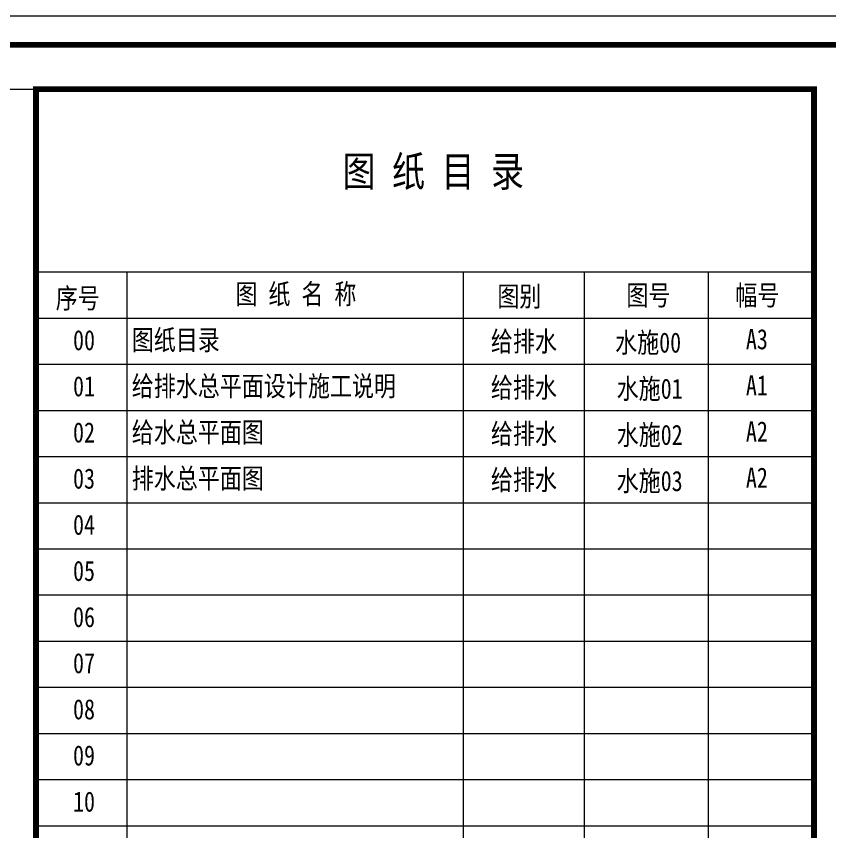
# Model space of a CAD drawing. Header units: millimetres. Extents: x 53009415 to 54059915, y 20499171 to 20796171.
# Drawn here: x 53113563 to 53184815, y 20576284 to 20647671 of the extents above; entities that cross this region are included whole.
import ezdxf

# ---------------------------------------------------------------- set-up
doc = ezdxf.new("R2010")
doc.units = ezdxf.units.MM
doc.header["$LTSCALE"] = 1000
doc.layers.add('PUB_TEXT', color=7, linetype='Continuous')
doc.layers.add('PUB_TITLE', color=7, linetype='Continuous', lineweight=20)
doc.layers.add('文字', color=7, linetype='Continuous', lineweight=20)
doc.styles.add('-黑体', font='simhei.ttf', dxfattribs={"width": 0.8})

msp = doc.modelspace()

# ---------------------------------------------------------------- linework, layer by layer
at = {"layer": 'PUB_TITLE'}
msp.add_lwpolyline([(53009415.381, 20499170.783), (53219415.381, 20499170.783), (53219415.381, 20647670.783), (53009415.381, 20647670.783)], close=True, dxfattribs=at)
at = {"layer": 'PUB_TITLE', "const_width": 500}
msp.add_lwpolyline([(53021915.381, 20501670.783), (53216915.381, 20501670.783), (53216915.381, 20645170.783), (53021915.381, 20645170.783)], close=True, dxfattribs=at)
at = {"layer": '文字'}
for p, q in [((53115292.08, 20625289.152), (53183441.923, 20625289.152)), ((53123249.962, 20625289.152), (53123249.962, 20508129.152)), ((53152711.633, 20625289.152), (53152711.633, 20508129.152)), ((53163314.523, 20625289.152), (53163314.523, 20508129.152)), ((53174162.778, 20625289.152), (53174162.778, 20508129.152)), ((53115292.08, 20621249.152), (53183441.923, 20621249.152)), ((53115292.08, 20617209.152), (53183441.923, 20617209.152)), ((53115292.08, 20613169.152), (53183441.923, 20613169.152)), ((53115292.08, 20609129.152), (53183441.923, 20609129.152)), ((53115292.08, 20605089.152), (53183441.923, 20605089.152)), ((53115292.08, 20601049.152), (53183441.923, 20601049.152)), ((53115292.08, 20597009.152), (53183441.923, 20597009.152)), ((53115292.08, 20592969.152), (53183441.923, 20592969.152)), ((53115292.08, 20588929.152), (53183441.923, 20588929.152)), ((53115292.08, 20584889.152), (53183441.923, 20584889.152)), ((53115292.08, 20580849.152), (53183441.923, 20580849.152)), ((53115292.08, 20576809.152), (53183441.923, 20576809.152))]:
    msp.add_line(p, q, dxfattribs=at)
msp.add_lwpolyline([(53027925.087, 20641298.28), (53115292.08, 20641298.28), (53115292.08, 20508129.152), (53027925.087, 20508129.152)], close=True, dxfattribs=at)
at = {"layer": '文字', "const_width": 505}
msp.add_lwpolyline([(53115292.08, 20641298.28), (53183441.923, 20641298.28), (53183441.923, 20508129.152), (53115292.08, 20508129.152)], close=True, dxfattribs=at)

# ---------------------------------------------------------------- texts
at = {"layer": 'PUB_TEXT', "style": '-黑体', "width": 0.8}
for s, height, p in [('图 纸 目 录', 2651.25, (53142137.829, 20632771.342)), ('图 纸 名 称', 1767.5, (53132755.585, 20622473.716)), ('序号', 1767.5, (53117015.385, 20622106.309)), ('图别', 1767.5, (53155699.31, 20622270.579)), ('图号', 1767.5, (53167001.728, 20622363.893)), ('幅号', 1767.5, (53176548.104, 20622363.893)), ('00', 1767.5, (53118533.491, 20618436.23)), ('图纸目录', 1767.5, (53123675.724, 20618454.53)), ('给排水', 1767.5, (53155134.368, 20618327.987)), ('水施00', 1767.5, (53166018.559, 20618225.166)), ('A3', 1767.5, (53177474.968, 20618520.188)), ('01', 1767.5, (53118533.491, 20614396.23)), ('给排水总平面设计施工说明', 1767.5, (53123675.724, 20614414.53)), ('给排水', 1767.5, (53155134.368, 20614287.987)), ('水施01', 1767.5, (53166154.379, 20614185.166)), ('A1', 1767.5, (53177474.968, 20614480.188)), ('给水总平面图', 1767.5, (53123675.724, 20610374.53)), ('02', 1767.5, (53118533.491, 20610356.23)), ('给排水', 1767.5, (53155134.368, 20610247.987)), ('水施02', 1767.5, (53166154.379, 20610145.166)), ('A2', 1767.5, (53177474.968, 20610440.188)), ('03', 1767.5, (53118533.491, 20606316.23)), ('排水总平面图', 1767.5, (53123675.724, 20606334.53)), ('给排水', 1767.5, (53155134.368, 20606207.987)), ('水施03', 1767.5, (53166154.379, 20606105.166)), ('A2', 1767.5, (53177474.968, 20606400.188)), ('04', 1767.5, (53118533.491, 20602276.23)), ('05', 1767.5, (53118533.491, 20598236.23)), ('06', 1767.5, (53118533.491, 20594196.23)), ('07', 1767.5, (53118533.491, 20590156.23)), ('08', 1767.5, (53118533.491, 20586116.23)), ('09', 1767.5, (53118533.491, 20582076.23)), ('10', 1767.5, (53118533.491, 20578036.23))]:
    msp.add_text(s, height=height, dxfattribs=at).set_placement(p)

doc.saveas('drawing.dxf')
